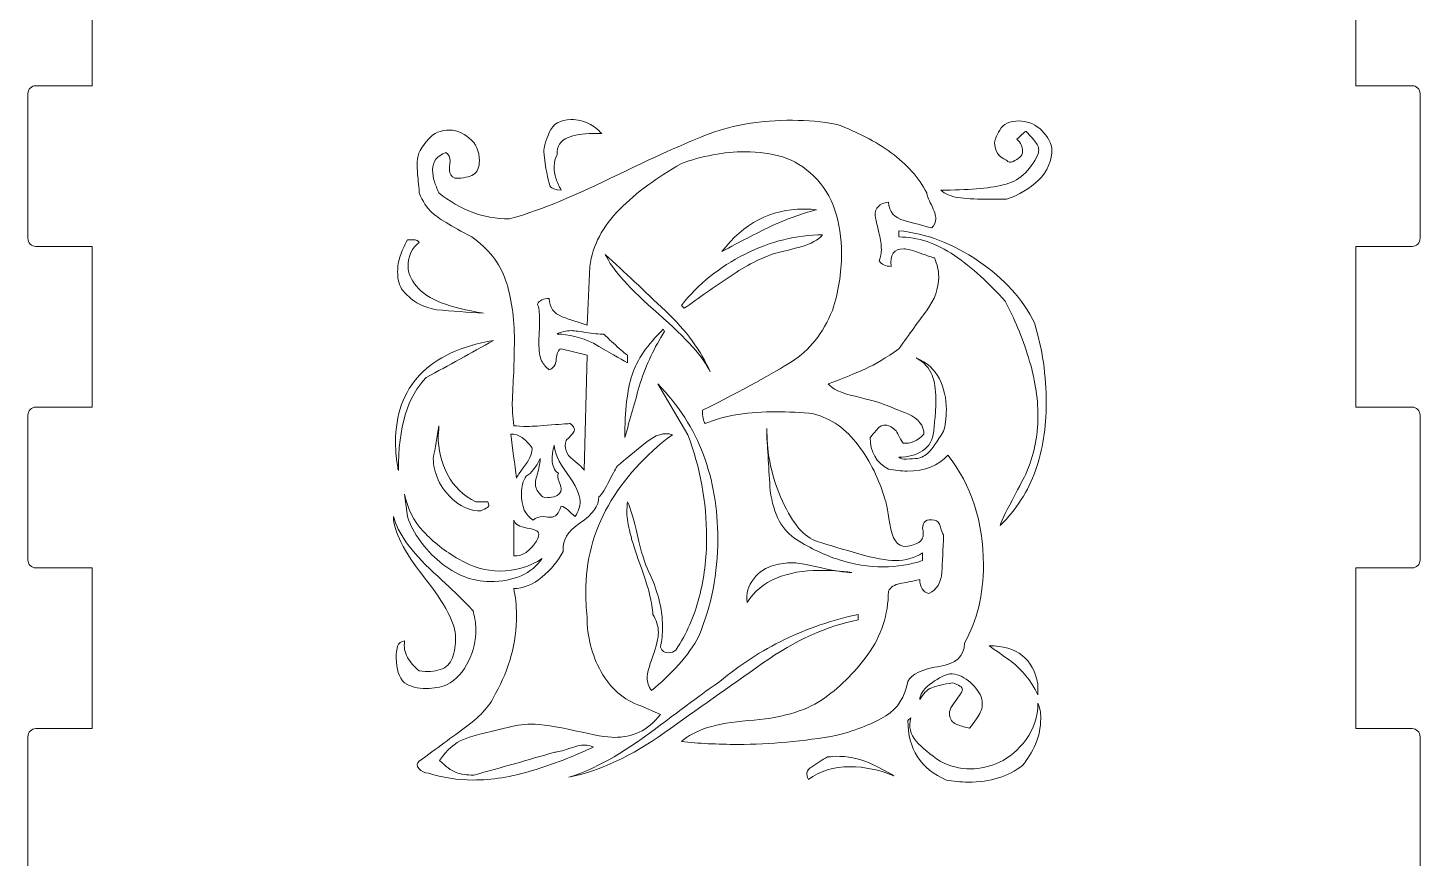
# Model space of a CAD drawing. Header units: inches. Extents: x 110 to 594, y -365 to 80.
# Drawn here: x 218.7 to 305.3, y -131.9 to -80.2 of the extents above; entities that cross this region are included whole.
import ezdxf

# ---------------------------------------------------------------- set-up
doc = ezdxf.new("R2010")
doc.units = ezdxf.units.IN
doc.header["$MEASUREMENT"] = 0
doc.layers.add('design4', color=7, linetype='Continuous')

# ---------------------------------------------------------------- blocks, each defined once
blk = doc.blocks.new('block 8')
at = {"layer": 'design4', "color": 7, "lineweight": 9}
for points, knots in [([(275.369, -119.936), (274.31, -120.096), (273.666, -120.407), (273.434, -120.871), (273.26, -121.827), (272.804, -122.538), (272.065, -123.001), (271.326, -123.465), (270.318, -123.871), (269.043, -124.218), (266.927, -124.596), (264.869, -124.784), (262.869, -124.784), (261.565, -124.784), (260.391, -124.726), (259.347, -124.609), (260.13, -123.885), (261.514, -123.45), (263.5, -123.305), (265.485, -123.16), (267.006, -122.733), (268.064, -122.023), (269.123, -121.313), (270.079, -120.371), (270.934, -119.197), (271.789, -118.023), (272.217, -116.711), (272.217, -115.262), (272.362, -115.001), (272.601, -114.842), (272.934, -114.784), (273.267, -114.726), (273.68, -114.639), (274.173, -114.523), (274.173, -115.016), (274.361, -115.305), (274.738, -115.392), (275.231, -115.16), (275.5, -114.726), (275.543, -114.088), (275.586, -113.451), (275.622, -112.668), (275.652, -111.74), (275.593, -111.682), (275.528, -111.522), (275.456, -111.262), (275.383, -111.001), (275.261, -110.856), (275.086, -110.827), (274.593, -110.74), (274.348, -110.914), (274.348, -111.349), (274.376, -111.436), (274.391, -111.538), (274.391, -111.653), (274.391, -111.914), (274.297, -112.103), (274.108, -112.218), (273.919, -112.334), (273.652, -112.421), (273.304, -112.479), (272.782, -112.479), (272.449, -112.008), (272.304, -111.066), (272.159, -110.124), (272.057, -109.609), (271.999, -109.523), (271.651, -108.305), (271.101, -107.19), (270.347, -106.175), (269.593, -105.16), (268.666, -104.508), (267.565, -104.218), (266.782, -104.131), (265.999, -104.088), (265.217, -104.088), (264.434, -104.088), (263.652, -104.146), (262.869, -104.262), (262.087, -104.378), (261.405, -104.566), (260.826, -104.827), (260.709, -104.653), (260.652, -104.378), (260.652, -104.001), (263.231, -102.696), (265.079, -101.69), (266.195, -100.979), (267.311, -100.269), (268.158, -99.204), (268.738, -97.783), (269.115, -96.653), (269.304, -95.479), (269.304, -94.262), (269.304, -93.277), (269.166, -92.37), (268.891, -91.544), (268.615, -90.718), (268.18, -90.016), (267.586, -89.436), (266.992, -88.856), (266.347, -88.457), (265.651, -88.24), (264.956, -88.023), (264.174, -87.914), (263.304, -87.914), (262.666, -87.914), (262, -87.979), (261.304, -88.11), (260.608, -88.24), (259.956, -88.421), (259.347, -88.653), (257.84, -89.494), (256.557, -90.443), (255.499, -91.501), (254.441, -92.559), (253.826, -93.74), (253.652, -95.045), (253.652, -95.045), (253.478, -98.696), (253.478, -98.696), (252.985, -98.552), (252.471, -98.378), (251.934, -98.175), (251.398, -97.972), (251.13, -97.595), (251.13, -97.044), (250.753, -97.044), (250.506, -97.161), (250.391, -97.392), (250.478, -97.595), (250.521, -97.914), (250.521, -98.349), (250.521, -98.668), (250.506, -99.146), (250.478, -99.784), (250.478, -100.305), (250.536, -100.682), (250.652, -100.914), (250.767, -101.146), (250.926, -101.334), (251.13, -101.479), (251.391, -101.392), (251.536, -101.168), (251.564, -100.805), (251.593, -100.443), (251.695, -100.233), (251.869, -100.175), (251.869, -100.175), (253.478, -100.566), (253.478, -100.566), (253.478, -100.566), (253.304, -107.74), (253.304, -107.74), (253.246, -107.624), (253.006, -107.4), (252.586, -107.066), (252.166, -106.733), (252.028, -106.334), (252.174, -105.87), (252.231, -105.813), (252.332, -105.711), (252.477, -105.566), (252.622, -105.421), (252.695, -105.305), (252.695, -105.218), (252.695, -105.103), (252.608, -104.972), (252.434, -104.827), (252.347, -104.827), (251.956, -104.856), (251.261, -104.914), (250.565, -104.972), (250.072, -105.001), (249.782, -105.001), (249.405, -105.001), (249.115, -104.986), (248.913, -104.957), (248.884, -104.668), (248.862, -104.407), (248.847, -104.175), (248.833, -103.943), (248.826, -103.74), (248.826, -103.566), (248.854, -102.929), (248.884, -102.283), (248.913, -101.631), (248.941, -100.979), (248.956, -100.32), (248.956, -99.653), (248.956, -98.233), (248.775, -96.987), (248.412, -95.914), (248.05, -94.842), (247.347, -93.943), (246.304, -93.218), (245, -92.523), (244.18, -92.023), (243.848, -91.718), (243.514, -91.414), (243.245, -91.001), (243.043, -90.479), (243.043, -90.451), (243.022, -90.218), (242.978, -89.784), (242.935, -89.349), (242.913, -89.016), (242.913, -88.783), (242.913, -88.465), (242.948, -88.204), (243.022, -88.001), (243.093, -87.798), (243.289, -87.508), (243.609, -87.131), (243.927, -86.755), (244.376, -86.566), (244.956, -86.566), (245.332, -86.566), (245.731, -86.733), (246.152, -87.066), (246.571, -87.4), (246.782, -87.87), (246.782, -88.479), (246.782, -88.885), (246.659, -89.168), (246.413, -89.327), (246.166, -89.487), (245.782, -89.566), (245.261, -89.566), (245.028, -89.451), (244.913, -89.291), (244.913, -89.088), (244.913, -88.943), (244.927, -88.74), (244.956, -88.479), (244.956, -88.277), (244.869, -88.103), (244.695, -87.957), (244.145, -88.161), (243.869, -88.523), (243.869, -89.044), (243.869, -89.305), (243.906, -89.544), (243.978, -89.762), (244.05, -89.979), (244.145, -90.218), (244.26, -90.479), (244.927, -91.001), (245.615, -91.4), (246.326, -91.675), (247.036, -91.951), (247.811, -92.088), (248.651, -92.088), (250.217, -91.682), (252.326, -90.834), (254.978, -89.544), (257.63, -88.255), (259.68, -87.334), (261.13, -86.784), (262.579, -86.233), (264.289, -85.957), (266.261, -85.957), (267.158, -85.957), (268.086, -86.044), (269.043, -86.218), (270.289, -86.682), (271.405, -87.269), (272.391, -87.979), (273.376, -88.69), (274.115, -89.523), (274.608, -90.479), (274.608, -90.595), (274.702, -90.842), (274.891, -91.218), (275.079, -91.595), (275.173, -91.885), (275.173, -92.088), (275.173, -92.291), (275.086, -92.479), (274.913, -92.653), (274.361, -92.508), (273.789, -92.356), (273.195, -92.197), (272.601, -92.038), (272.274, -91.653), (272.217, -91.044), (271.666, -91.131), (271.391, -91.407), (271.391, -91.87), (271.478, -92.305), (271.565, -92.697), (271.651, -93.044), (271.738, -93.392), (271.782, -93.711), (271.782, -94.001), (271.782, -94.233), (271.738, -94.465), (271.651, -94.697), (271.796, -94.929), (272.043, -95.045), (272.391, -95.045), (272.304, -94.32), (272.564, -93.957), (273.174, -93.957), (273.376, -93.957), (273.717, -94.044), (274.195, -94.218), (274.674, -94.392), (274.97, -94.494), (275.086, -94.523), (275.261, -94.929), (275.347, -95.32), (275.347, -95.697), (275.347, -96.421), (275.101, -97.117), (274.608, -97.783), (274.115, -98.45), (273.535, -99.248), (272.869, -100.175), (272.086, -100.726), (271.397, -101.139), (270.804, -101.414), (270.209, -101.69), (269.434, -102.001), (268.478, -102.349), (268.709, -102.668), (269.267, -102.929), (270.151, -103.131), (271.035, -103.335), (271.651, -103.508), (271.999, -103.653), (272.347, -103.798), (272.826, -103.987), (273.434, -104.218), (274.101, -104.538), (274.434, -104.957), (274.434, -105.479), (274.028, -105.914), (273.593, -106.103), (273.13, -106.044), (273.043, -105.9), (272.934, -105.704), (272.804, -105.457), (272.673, -105.211), (272.478, -105.044), (272.217, -104.957), (271.956, -104.87), (271.738, -104.929), (271.565, -105.131), (271.391, -105.334), (271.231, -105.522), (271.086, -105.696), (271.086, -106.595), (271.463, -107.247), (272.217, -107.653), (272.622, -107.74), (273.014, -107.784), (273.391, -107.784), (274.492, -107.784), (275.332, -107.451), (275.912, -106.783), (277.391, -108.668), (278.13, -110.943), (278.13, -113.61), (278.13, -115.465), (277.738, -117.088), (276.956, -118.479), (276.956, -119.291), (276.427, -119.777), (275.369, -119.936)], [0, 0, 0, 0, 1, 1, 1, 2, 2, 2, 3, 3, 3, 4, 4, 4, 5, 5, 5, 6, 6, 6, 7, 7, 7, 8, 8, 8, 9, 9, 9, 10, 10, 10, 11, 11, 11, 12, 12, 12, 13, 13, 13, 14, 14, 14, 15, 15, 15, 16, 16, 16, 17, 17, 17, 18, 18, 18, 19, 19, 19, 20, 20, 20, 21, 21, 21, 22, 22, 22, 23, 23, 23, 24, 24, 24, 25, 25, 25, 26, 26, 26, 27, 27, 27, 28, 28, 28, 29, 29, 29, 30, 30, 30, 31, 31, 31, 32, 32, 32, 33, 33, 33, 34, 34, 34, 35, 35, 35, 36, 36, 36, 37, 37, 37, 38, 38, 38, 39, 39, 39, 40, 40, 40, 41, 41, 41, 42, 42, 42, 43, 43, 43, 44, 44, 44, 45, 45, 45, 46, 46, 46, 47, 47, 47, 48, 48, 48, 49, 49, 49, 50, 50, 50, 51, 51, 51, 52, 52, 52, 53, 53, 53, 54, 54, 54, 55, 55, 55, 56, 56, 56, 57, 57, 57, 58, 58, 58, 59, 59, 59, 60, 60, 60, 61, 61, 61, 62, 62, 62, 63, 63, 63, 64, 64, 64, 65, 65, 65, 66, 66, 66, 67, 67, 67, 68, 68, 68, 69, 69, 69, 70, 70, 70, 71, 71, 71, 72, 72, 72, 73, 73, 73, 74, 74, 74, 75, 75, 75, 76, 76, 76, 77, 77, 77, 78, 78, 78, 79, 79, 79, 80, 80, 80, 81, 81, 81, 82, 82, 82, 83, 83, 83, 84, 84, 84, 85, 85, 85, 86, 86, 86, 87, 87, 87, 88, 88, 88, 89, 89, 89, 90, 90, 90, 91, 91, 91, 92, 92, 92, 93, 93, 93, 94, 94, 94, 95, 95, 95, 96, 96, 96, 97, 97, 97, 98, 98, 98, 99, 99, 99, 100, 100, 100, 101, 101, 101, 102, 102, 102, 103, 103, 103, 104, 104, 104, 105, 105, 105, 106, 106, 106, 107, 107, 107, 108, 108, 108, 109, 109, 109, 110, 110, 110, 111, 111, 111, 112, 112, 112, 113, 113, 113, 114, 114, 114, 115, 115, 115, 116, 116, 116, 117, 117, 117, 118, 118, 118, 119, 119, 119, 120, 120, 120, 121, 121, 121, 122, 122, 122, 123, 123, 123, 123]), ([(253.826, -86.784), (253.217, -86.784), (252.695, -86.87), (252.26, -87.044), (251.826, -87.218), (251.608, -87.566), (251.608, -88.088), (251.492, -88.32), (251.434, -88.566), (251.434, -88.827), (251.434, -89.088), (251.47, -89.334), (251.543, -89.566), (251.615, -89.798), (251.724, -90.044), (251.869, -90.305), (251.492, -90.277), (251.267, -90.204), (251.195, -90.088), (251.122, -89.972), (251.014, -89.494), (250.869, -88.653), (250.869, -88.653), (250.782, -87.914), (250.782, -87.914), (250.782, -87.653), (250.898, -87.255), (251.13, -86.718), (251.361, -86.182), (251.81, -85.914), (252.477, -85.914), (252.883, -85.914), (253.246, -85.994), (253.565, -86.153), (253.883, -86.313), (254.159, -86.523), (254.391, -86.784), (254.391, -86.784), (253.826, -86.784), (253.826, -86.784)], [0, 0, 0, 0, 1, 1, 1, 2, 2, 2, 3, 3, 3, 4, 4, 4, 5, 5, 5, 6, 6, 6, 7, 7, 7, 8, 8, 8, 9, 9, 9, 10, 10, 10, 11, 11, 11, 12, 12, 12, 13, 13, 13, 13]), ([(281.564, -89.675), (281.014, -90.211), (280.348, -90.61), (279.565, -90.87), (279.565, -90.87), (278.261, -90.87), (278.261, -90.87), (277.565, -90.87), (276.992, -90.834), (276.543, -90.762), (276.093, -90.69), (275.739, -90.538), (275.478, -90.305), (277.13, -90.305), (278.427, -90.197), (279.369, -89.979), (280.31, -89.762), (281.028, -89.131), (281.521, -88.088), (281.608, -87.827), (281.579, -87.595), (281.434, -87.392), (281.289, -87.19), (281.072, -86.943), (280.782, -86.653), (280.724, -86.653), (280.536, -86.813), (280.217, -87.131), (280.448, -87.364), (280.565, -87.61), (280.565, -87.87), (280.565, -88.044), (280.506, -88.175), (280.391, -88.262), (280.275, -88.349), (280.137, -88.436), (279.978, -88.523), (279.818, -88.61), (279.68, -88.581), (279.565, -88.436), (279.072, -88.233), (278.826, -87.87), (278.826, -87.349), (278.826, -87.204), (278.934, -86.943), (279.151, -86.566), (279.369, -86.19), (279.767, -86.001), (280.348, -86.001), (280.811, -86.001), (281.238, -86.161), (281.63, -86.479), (282.021, -86.798), (282.275, -87.204), (282.391, -87.697), (282.391, -88.479), (282.115, -89.139), (281.564, -89.675)], [0, 0, 0, 0, 1, 1, 1, 2, 2, 2, 3, 3, 3, 4, 4, 4, 5, 5, 5, 6, 6, 6, 7, 7, 7, 8, 8, 8, 9, 9, 9, 10, 10, 10, 11, 11, 11, 12, 12, 12, 13, 13, 13, 14, 14, 14, 15, 15, 15, 16, 16, 16, 17, 17, 17, 18, 18, 18, 19, 19, 19, 19]), ([(264.891, -92.566), (263.978, -93.001), (262.971, -93.523), (261.869, -94.131), (263.202, -92.364), (264.898, -91.479), (266.956, -91.479), (267.304, -91.479), (267.565, -91.494), (267.739, -91.523), (266.753, -91.783), (265.804, -92.131), (264.891, -92.566)], [0, 0, 0, 0, 1, 1, 1, 2, 2, 2, 3, 3, 3, 4, 4, 4, 4]), ([(244.13, -97.74), (243.318, -97.595), (242.739, -97.32), (242.391, -96.914), (242.13, -96.711), (241.949, -96.494), (241.847, -96.262), (241.745, -96.03), (241.695, -95.74), (241.695, -95.392), (241.695, -95.045), (241.745, -94.718), (241.847, -94.414), (241.949, -94.11), (242.101, -93.769), (242.304, -93.392), (242.332, -93.392), (242.449, -93.392), (242.651, -93.392), (242.854, -93.392), (242.985, -93.451), (243.043, -93.566), (242.579, -93.885), (242.348, -94.378), (242.348, -95.045), (242.348, -95.451), (242.521, -95.863), (242.869, -96.284), (243.217, -96.704), (243.731, -97.044), (244.413, -97.305), (245.093, -97.566), (245.971, -97.783), (247.043, -97.957), (246.057, -97.9), (245.086, -97.827), (244.13, -97.74)], [0, 0, 0, 0, 1, 1, 1, 2, 2, 2, 3, 3, 3, 4, 4, 4, 5, 5, 5, 6, 6, 6, 7, 7, 7, 8, 8, 8, 9, 9, 9, 10, 10, 10, 11, 11, 11, 12, 12, 12, 12]), ([(266.848, -93.805), (266.282, -93.965), (265.738, -94.103), (265.217, -94.218), (264.318, -94.508), (263.369, -94.994), (262.369, -95.675), (261.369, -96.356), (260.419, -97.016), (259.521, -97.653), (259.521, -97.653), (259.347, -97.479), (259.347, -97.479), (260.391, -96.146), (261.71, -95.081), (263.304, -94.284), (264.898, -93.487), (266.507, -93.088), (268.13, -93.088), (267.84, -93.407), (267.413, -93.646), (266.848, -93.805)], [0, 0, 0, 0, 1, 1, 1, 2, 2, 2, 3, 3, 3, 4, 4, 4, 5, 5, 5, 6, 6, 6, 7, 7, 7, 7]), ([(281.521, -104.349), (281.521, -103.19), (281.325, -101.979), (280.934, -100.718), (280.543, -99.457), (280.058, -98.291), (279.478, -97.218), (278.492, -96.088), (277.441, -95.139), (276.326, -94.371), (275.21, -93.603), (274.058, -93.218), (272.869, -93.218), (272.869, -93.218), (272.869, -92.827), (272.869, -92.827), (274.579, -93.001), (276.231, -93.631), (277.826, -94.718), (279.419, -95.805), (280.579, -97.088), (281.304, -98.566), (281.797, -100.19), (282.043, -101.856), (282.043, -103.566), (282.043, -105.074), (281.818, -106.465), (281.369, -107.74), (280.919, -109.016), (280.188, -110.161), (279.173, -111.175), (279.202, -111.001), (279.456, -110.465), (279.934, -109.566), (280.412, -108.668), (280.695, -108.117), (280.782, -107.914), (281.274, -106.842), (281.521, -105.653), (281.521, -104.349)], [0, 0, 0, 0, 1, 1, 1, 2, 2, 2, 3, 3, 3, 4, 4, 4, 5, 5, 5, 6, 6, 6, 7, 7, 7, 8, 8, 8, 9, 9, 9, 10, 10, 10, 11, 11, 11, 12, 12, 12, 13, 13, 13, 13]), ([(257.912, -98.001), (256.144, -96.465), (255.043, -95.233), (254.608, -94.305), (255.796, -95.407), (257.043, -96.573), (258.347, -97.805), (259.652, -99.037), (260.579, -100.305), (261.13, -101.61), (260.753, -100.74), (259.68, -99.538), (257.912, -98.001)], [0, 0, 0, 0, 1, 1, 1, 2, 2, 2, 3, 3, 3, 4, 4, 4, 4]), ([(253.869, -99.827), (253.087, -99.45), (252.332, -99.262), (251.608, -99.262), (251.84, -99.117), (252.144, -99.044), (252.522, -99.044), (252.608, -99.044), (252.891, -99.081), (253.369, -99.153), (253.847, -99.226), (254.231, -99.262), (254.521, -99.262), (254.666, -99.407), (254.905, -99.631), (255.238, -99.936), (255.571, -100.24), (255.825, -100.451), (256, -100.566), (256, -100.566), (256, -101.044), (256, -101.044), (255.535, -100.783), (254.826, -100.378), (253.869, -99.827)], [0, 0, 0, 0, 1, 1, 1, 2, 2, 2, 3, 3, 3, 4, 4, 4, 5, 5, 5, 6, 6, 6, 7, 7, 7, 8, 8, 8, 8]), ([(256.782, -102.305), (256.463, -103.435), (256.144, -104.566), (255.825, -105.696), (255.825, -104.016), (255.978, -102.712), (256.282, -101.784), (256.587, -100.856), (257.231, -99.914), (258.217, -98.958), (258.217, -98.958), (258.304, -99.088), (258.304, -99.088), (257.666, -100.073), (257.159, -101.146), (256.782, -102.305)], [0, 0, 0, 0, 1, 1, 1, 2, 2, 2, 3, 3, 3, 4, 4, 4, 5, 5, 5, 5]), ([(243.478, -101.957), (242.318, -103.117), (241.739, -105.044), (241.739, -107.74), (241.68, -107.451), (241.637, -107.153), (241.608, -106.849), (241.579, -106.544), (241.565, -106.262), (241.565, -106.001), (241.565, -104.262), (242.071, -102.856), (243.086, -101.784), (244.101, -100.711), (245.623, -100.001), (247.652, -99.653), (246.261, -100.435), (244.869, -101.204), (243.478, -101.957)], [0, 0, 0, 0, 1, 1, 1, 2, 2, 2, 3, 3, 3, 4, 4, 4, 5, 5, 5, 6, 6, 6, 6]), ([(274.738, -106.609), (274.536, -106.813), (274.289, -106.943), (274, -107.001), (273.854, -107.001), (273.637, -107.016), (273.347, -107.044), (273.115, -107.044), (272.956, -107.001), (272.869, -106.914), (273.448, -106.914), (273.941, -106.783), (274.348, -106.523), (274.753, -106.262), (274.984, -105.856), (275.043, -105.305), (275.072, -104.986), (275.101, -104.661), (275.13, -104.327), (275.159, -103.994), (275.173, -103.639), (275.173, -103.262), (275.173, -102.712), (275.093, -102.226), (274.934, -101.805), (274.775, -101.385), (274.448, -101.03), (273.956, -100.74), (274.623, -101.03), (275.101, -101.465), (275.391, -102.044), (275.68, -102.624), (275.826, -103.262), (275.826, -103.957), (275.826, -104.508), (275.767, -104.957), (275.652, -105.305), (275.245, -105.972), (274.941, -106.407), (274.738, -106.609)], [0, 0, 0, 0, 1, 1, 1, 2, 2, 2, 3, 3, 3, 4, 4, 4, 5, 5, 5, 6, 6, 6, 7, 7, 7, 8, 8, 8, 9, 9, 9, 10, 10, 10, 11, 11, 11, 12, 12, 12, 13, 13, 13, 13]), ([(259.173, -119.827), (258.652, -120.407), (258.087, -120.943), (257.478, -121.436), (257.304, -121.175), (257.217, -120.914), (257.217, -120.653), (257.217, -120.392), (257.332, -119.943), (257.564, -119.305), (257.797, -118.668), (257.912, -118.175), (257.912, -117.827), (257.912, -117.422), (257.797, -117.045), (257.564, -116.697), (257.564, -116.059), (257.296, -115.009), (256.76, -113.544), (256.224, -112.081), (255.956, -111.03), (255.956, -110.392), (255.956, -110.103), (255.97, -109.871), (256, -109.697), (256.173, -110.073), (256.376, -110.769), (256.608, -111.784), (256.84, -112.799), (257.079, -113.56), (257.325, -114.066), (257.571, -114.574), (257.775, -115.124), (257.934, -115.718), (258.093, -116.313), (258.174, -116.9), (258.174, -117.479), (258.174, -117.886), (258.13, -118.306), (258.043, -118.74), (258.13, -118.972), (258.289, -119.088), (258.522, -119.088), (258.723, -119.088), (258.883, -119.03), (259, -118.914), (259.666, -117.9), (260.152, -116.805), (260.456, -115.631), (260.76, -114.458), (260.912, -113.218), (260.912, -111.914), (260.912, -109.682), (260.521, -107.552), (259.738, -105.522), (259.738, -105.522), (257.869, -102.349), (257.869, -102.349), (259.173, -103.682), (260.122, -105.153), (260.717, -106.762), (261.311, -108.371), (261.608, -110.117), (261.608, -112.001), (261.608, -114.146), (261.217, -116.161), (260.434, -118.044), (260.115, -118.653), (259.695, -119.247), (259.173, -119.827)], [0, 0, 0, 0, 1, 1, 1, 2, 2, 2, 3, 3, 3, 4, 4, 4, 5, 5, 5, 6, 6, 6, 7, 7, 7, 8, 8, 8, 9, 9, 9, 10, 10, 10, 11, 11, 11, 12, 12, 12, 13, 13, 13, 14, 14, 14, 15, 15, 15, 16, 16, 16, 17, 17, 17, 18, 18, 18, 19, 19, 19, 20, 20, 20, 21, 21, 21, 22, 22, 22, 23, 23, 23, 23]), ([(254.804, -109.914), (253.862, -111.566), (253.391, -113.364), (253.391, -115.305), (253.391, -115.479), (253.397, -115.718), (253.412, -116.023), (253.427, -116.327), (253.448, -116.61), (253.478, -116.87), (253.478, -118.088), (253.767, -119.218), (254.347, -120.262), (254.927, -121.306), (255.753, -122.016), (256.826, -122.392), (256.826, -122.392), (258.043, -122.914), (258.043, -122.914), (257.637, -123.436), (257.195, -123.805), (256.717, -124.023), (256.239, -124.24), (255.723, -124.349), (255.174, -124.349), (254.739, -124.349), (253.926, -124.211), (252.739, -123.935), (251.55, -123.661), (250.636, -123.523), (250, -123.523), (249.478, -123.523), (248.927, -123.61), (248.348, -123.784), (247.158, -124.044), (246.304, -124.277), (245.782, -124.479), (245.261, -124.682), (244.767, -125.117), (244.304, -125.783), (244.681, -126.16), (245.021, -126.407), (245.326, -126.523), (245.63, -126.639), (245.999, -126.696), (246.434, -126.696), (248.115, -126.233), (249.797, -125.755), (251.478, -125.262), (251.622, -125.262), (251.912, -125.19), (252.347, -125.044), (252.782, -124.9), (253.101, -124.827), (253.304, -124.827), (253.506, -124.827), (253.695, -124.87), (253.869, -124.957), (252.622, -125.538), (251.354, -126.023), (250.065, -126.414), (248.775, -126.805), (247.55, -127.001), (246.391, -127.001), (245.406, -127.001), (244.478, -126.856), (243.609, -126.566), (243.376, -126.566), (243.181, -126.472), (243.022, -126.284), (242.862, -126.096), (242.869, -125.943), (243.043, -125.827), (244.115, -125.044), (245.101, -124.32), (245.999, -123.653), (246.898, -122.987), (247.492, -122.305), (247.782, -121.609), (248.217, -120.856), (248.543, -120.074), (248.76, -119.262), (248.978, -118.451), (249.086, -117.61), (249.086, -116.74), (249.086, -116.131), (249.028, -115.581), (248.913, -115.088), (249.521, -115.088), (250.108, -114.849), (250.674, -114.371), (251.239, -113.892), (251.68, -113.364), (251.999, -112.783), (251.912, -112.117), (252.26, -111.522), (253.043, -111.001), (253.826, -110.479), (254.217, -109.943), (254.217, -109.392), (254.391, -109.218), (254.608, -108.878), (254.869, -108.371), (255.13, -107.864), (255.289, -107.566), (255.347, -107.479), (255.898, -107.016), (256.485, -106.53), (257.108, -106.023), (257.731, -105.516), (258.289, -105.349), (258.782, -105.522), (257.071, -106.799), (255.745, -108.262), (254.804, -109.914)], [0, 0, 0, 0, 1, 1, 1, 2, 2, 2, 3, 3, 3, 4, 4, 4, 5, 5, 5, 6, 6, 6, 7, 7, 7, 8, 8, 8, 9, 9, 9, 10, 10, 10, 11, 11, 11, 12, 12, 12, 13, 13, 13, 14, 14, 14, 15, 15, 15, 16, 16, 16, 17, 17, 17, 18, 18, 18, 19, 19, 19, 20, 20, 20, 21, 21, 21, 22, 22, 22, 23, 23, 23, 24, 24, 24, 25, 25, 25, 26, 26, 26, 27, 27, 27, 28, 28, 28, 29, 29, 29, 30, 30, 30, 31, 31, 31, 32, 32, 32, 33, 33, 33, 34, 34, 34, 35, 35, 35, 36, 36, 36, 37, 37, 37, 38, 38, 38, 38]), ([(247.282, -110.044), (247.18, -110.103), (247.043, -110.175), (246.869, -110.262), (246.289, -110.262), (245.753, -110.059), (245.261, -109.653), (244.767, -109.247), (244.42, -108.805), (244.217, -108.327), (244.014, -107.849), (243.912, -107.407), (243.912, -107.001), (244.028, -106.334), (244.145, -105.653), (244.26, -104.957), (244.26, -105.103), (244.245, -105.305), (244.217, -105.566), (244.217, -106.435), (244.413, -107.247), (244.804, -108.001), (245.195, -108.755), (245.782, -109.32), (246.565, -109.697), (246.565, -109.697), (247.304, -109.697), (247.304, -109.697), (247.391, -109.871), (247.384, -109.987), (247.282, -110.044)], [0, 0, 0, 0, 1, 1, 1, 2, 2, 2, 3, 3, 3, 4, 4, 4, 5, 5, 5, 6, 6, 6, 7, 7, 7, 8, 8, 8, 9, 9, 9, 10, 10, 10, 10]), ([(249.63, -107.414), (249.296, -107.864), (249.115, -108.131), (249.086, -108.218), (248.97, -107.32), (248.854, -106.407), (248.739, -105.479), (248.999, -105.479), (249.231, -105.552), (249.434, -105.696), (249.637, -105.842), (249.84, -106.044), (250.043, -106.305), (250.101, -106.595), (249.963, -106.965), (249.63, -107.414)], [0, 0, 0, 0, 1, 1, 1, 2, 2, 2, 3, 3, 3, 4, 4, 4, 5, 5, 5, 5]), ([(271.913, -113.74), (270.984, -113.74), (270.072, -113.595), (269.173, -113.305), (268.275, -113.016), (267.383, -112.595), (266.5, -112.044), (265.615, -111.494), (265.071, -110.479), (264.869, -109.001), (264.782, -107.726), (264.71, -106.435), (264.652, -105.131), (264.652, -106.726), (264.978, -108.233), (265.63, -109.653), (266.282, -111.074), (266.999, -111.907), (267.782, -112.153), (268.565, -112.4), (269.434, -112.66), (270.391, -112.936), (271.348, -113.212), (272.101, -113.349), (272.652, -113.349), (273.289, -113.349), (273.854, -113.19), (274.348, -112.871), (274.348, -112.871), (274.348, -113.349), (274.348, -113.349), (273.565, -113.61), (272.753, -113.74), (271.913, -113.74)], [0, 0, 0, 0, 1, 1, 1, 2, 2, 2, 3, 3, 3, 4, 4, 4, 5, 5, 5, 6, 6, 6, 7, 7, 7, 8, 8, 8, 9, 9, 9, 10, 10, 10, 11, 11, 11, 11]), ([(252.282, -110.196), (252.152, -110.066), (252.014, -109.987), (251.869, -109.957), (251.724, -110.421), (251.506, -110.653), (251.217, -110.653), (251.13, -110.653), (250.971, -110.639), (250.738, -110.61), (250.478, -110.61), (250.275, -110.682), (250.13, -110.827), (249.637, -110.566), (249.391, -110.001), (249.391, -109.131), (249.391, -108.755), (249.492, -108.407), (249.695, -108.088), (250.014, -107.914), (250.304, -107.552), (250.565, -107.001), (250.565, -107.204), (250.514, -107.487), (250.413, -107.849), (250.311, -108.211), (250.26, -108.436), (250.26, -108.522), (250.26, -108.813), (250.362, -109.044), (250.565, -109.218), (250.652, -109.364), (250.782, -109.436), (250.956, -109.436), (251.043, -109.436), (251.202, -109.421), (251.434, -109.392), (251.724, -109.277), (251.869, -109.117), (251.869, -108.914), (251.869, -108.856), (251.826, -108.704), (251.739, -108.457), (251.651, -108.211), (251.637, -108.03), (251.695, -107.914), (251.434, -107.74), (251.304, -107.451), (251.304, -107.044), (251.304, -106.813), (251.347, -106.523), (251.434, -106.175), (251.434, -106.609), (251.702, -107.196), (252.238, -107.936), (252.774, -108.675), (253.043, -109.247), (253.043, -109.653), (253.043, -109.972), (252.941, -110.291), (252.739, -110.61), (252.565, -110.465), (252.413, -110.327), (252.282, -110.196)], [0, 0, 0, 0, 1, 1, 1, 2, 2, 2, 3, 3, 3, 4, 4, 4, 5, 5, 5, 6, 6, 6, 7, 7, 7, 8, 8, 8, 9, 9, 9, 10, 10, 10, 11, 11, 11, 12, 12, 12, 13, 13, 13, 14, 14, 14, 15, 15, 15, 16, 16, 16, 17, 17, 17, 18, 18, 18, 19, 19, 19, 20, 20, 20, 21, 21, 21, 21]), ([(247.435, -114.653), (246.332, -114.653), (245.297, -114.248), (244.326, -113.436), (243.354, -112.625), (242.68, -111.682), (242.304, -110.61), (242.304, -110.61), (242.13, -109.218), (242.13, -109.218), (242.304, -110.117), (242.696, -110.892), (243.304, -111.544), (243.912, -112.196), (244.644, -112.769), (245.5, -113.262), (246.354, -113.755), (247.202, -114.001), (248.043, -114.001), (249.028, -114.001), (249.912, -113.74), (250.695, -113.218), (250.028, -114.175), (248.941, -114.653), (247.435, -114.653)], [0, 0, 0, 0, 1, 1, 1, 2, 2, 2, 3, 3, 3, 4, 4, 4, 5, 5, 5, 6, 6, 6, 7, 7, 7, 8, 8, 8, 8]), ([(246.5, -117.001), (246.543, -117.233), (246.565, -117.436), (246.565, -117.61), (246.565, -118.306), (246.413, -118.972), (246.108, -119.61), (245.804, -120.248), (245.348, -120.74), (244.739, -121.088), (244.362, -121.233), (243.941, -121.306), (243.478, -121.306), (242.927, -121.306), (242.478, -121.19), (242.13, -120.958), (241.782, -120.61), (241.608, -120.103), (241.608, -119.436), (241.608, -119.117), (241.637, -118.864), (241.695, -118.675), (241.753, -118.487), (241.898, -118.378), (242.13, -118.349), (242.071, -118.726), (242.13, -119.066), (242.304, -119.37), (242.478, -119.675), (242.724, -119.957), (243.043, -120.218), (243.536, -120.277), (243.97, -120.248), (244.347, -120.131), (244.724, -120.016), (244.978, -119.769), (245.109, -119.392), (245.239, -119.016), (245.304, -118.596), (245.304, -118.131), (245.304, -117.291), (244.659, -116.052), (243.369, -114.414), (242.079, -112.776), (241.435, -111.508), (241.435, -110.61), (241.695, -111.624), (242.528, -112.783), (243.934, -114.088), (245.34, -115.392), (246.159, -116.19), (246.391, -116.479), (246.42, -116.595), (246.456, -116.769), (246.5, -117.001)], [0, 0, 0, 0, 1, 1, 1, 2, 2, 2, 3, 3, 3, 4, 4, 4, 5, 5, 5, 6, 6, 6, 7, 7, 7, 8, 8, 8, 9, 9, 9, 10, 10, 10, 11, 11, 11, 12, 12, 12, 13, 13, 13, 14, 14, 14, 15, 15, 15, 16, 16, 16, 17, 17, 17, 18, 18, 18, 18]), ([(249.609, -112.892), (249.405, -113.022), (249.174, -113.073), (248.913, -113.044), (248.913, -113.044), (248.913, -110.827), (248.913, -110.827), (248.999, -111.088), (249.282, -111.255), (249.761, -111.327), (250.239, -111.399), (250.478, -111.522), (250.478, -111.696), (250.478, -111.87), (250.391, -112.074), (250.217, -112.305), (250.014, -112.566), (249.811, -112.762), (249.609, -112.892)], [0, 0, 0, 0, 1, 1, 1, 2, 2, 2, 3, 3, 3, 4, 4, 4, 5, 5, 5, 6, 6, 6, 6]), ([(267.913, -113.957), (266.927, -113.957), (266.043, -114.117), (265.26, -114.436), (264.477, -114.755), (263.869, -115.262), (263.434, -115.957), (263.347, -115.407), (263.485, -114.914), (263.847, -114.479), (264.209, -114.045), (264.615, -113.769), (265.064, -113.653), (265.514, -113.538), (265.883, -113.479), (266.173, -113.479), (266.492, -113.479), (267.093, -113.581), (267.978, -113.783), (268.862, -113.987), (269.521, -114.088), (269.956, -114.088), (269.261, -114.001), (268.579, -113.957), (267.913, -113.957)], [0, 0, 0, 0, 1, 1, 1, 2, 2, 2, 3, 3, 3, 4, 4, 4, 5, 5, 5, 6, 6, 6, 7, 7, 7, 8, 8, 8, 8]), ([(264.391, -119.74), (262.332, -121.19), (260.296, -122.631), (258.282, -124.066), (256.267, -125.501), (254.289, -126.421), (252.347, -126.827), (253.883, -126.364), (255.652, -125.378), (257.652, -123.871), (259.652, -122.364), (261.014, -121.364), (261.739, -120.871), (262.984, -119.827), (264.326, -118.957), (265.76, -118.262), (267.195, -117.566), (268.724, -117.045), (270.347, -116.697), (270.347, -116.697), (270.347, -117.045), (270.347, -117.045), (268.434, -117.392), (266.449, -118.291), (264.391, -119.74)], [0, 0, 0, 0, 1, 1, 1, 2, 2, 2, 3, 3, 3, 4, 4, 4, 5, 5, 5, 6, 6, 6, 7, 7, 7, 8, 8, 8, 8]), ([(281.521, -121.044), (281.231, -119.451), (280.217, -118.653), (278.478, -118.653), (278.797, -118.856), (279.267, -119.19), (279.891, -119.653), (280.514, -120.117), (281.057, -120.798), (281.521, -121.697), (281.521, -121.494), (281.521, -121.277), (281.521, -121.044)], [0, 0, 0, 0, 1, 1, 1, 2, 2, 2, 3, 3, 3, 4, 4, 4, 4]), ([(277.956, -122.762), (277.84, -123.008), (277.608, -123.349), (277.26, -123.784), (277.028, -123.726), (276.782, -123.653), (276.521, -123.566), (276.26, -123.479), (276.1, -123.305), (276.043, -123.045), (275.956, -122.813), (276.065, -122.501), (276.369, -122.11), (276.673, -121.718), (276.825, -121.479), (276.825, -121.392), (276.825, -121.218), (276.623, -121.074), (276.217, -120.958), (275.637, -121.044), (275.202, -121.146), (274.913, -121.262), (274.623, -121.378), (274.376, -121.625), (274.173, -122.001), (274.173, -121.712), (274.376, -121.4), (274.782, -121.066), (275.188, -120.733), (275.608, -120.508), (276.043, -120.392), (276.448, -120.392), (276.832, -120.538), (277.195, -120.827), (277.557, -121.117), (277.826, -121.451), (277.999, -121.827), (278.086, -122.204), (278.072, -122.516), (277.956, -122.762)], [0, 0, 0, 0, 1, 1, 1, 2, 2, 2, 3, 3, 3, 4, 4, 4, 5, 5, 5, 6, 6, 6, 7, 7, 7, 8, 8, 8, 9, 9, 9, 10, 10, 10, 11, 11, 11, 12, 12, 12, 13, 13, 13, 13]), ([(281.695, -123.175), (281.695, -123.726), (281.586, -124.255), (281.369, -124.762), (281.152, -125.269), (280.884, -125.711), (280.565, -126.088), (279.695, -126.784), (278.564, -127.131), (277.173, -127.131), (276.71, -127.131), (276.26, -127.088), (275.826, -127.001), (274.231, -126.305), (273.434, -125.074), (273.434, -123.305), (273.434, -123.305), (273.608, -123.131), (273.608, -123.131), (273.463, -123.682), (273.579, -124.168), (273.956, -124.588), (274.332, -125.009), (274.826, -125.421), (275.434, -125.827), (276.014, -126.146), (276.652, -126.305), (277.348, -126.305), (277.927, -126.305), (278.521, -126.168), (279.13, -125.892), (279.738, -125.617), (280.289, -125.146), (280.782, -124.479), (281.274, -123.813), (281.521, -123.059), (281.521, -122.218), (281.637, -122.479), (281.695, -122.799), (281.695, -123.175)], [0, 0, 0, 0, 1, 1, 1, 2, 2, 2, 3, 3, 3, 4, 4, 4, 5, 5, 5, 6, 6, 6, 7, 7, 7, 8, 8, 8, 9, 9, 9, 10, 10, 10, 11, 11, 11, 12, 12, 12, 13, 13, 13, 13]), ([(269.826, -126.175), (268.811, -126.175), (267.956, -126.436), (267.26, -126.958), (267.057, -126.668), (267.123, -126.407), (267.456, -126.175), (267.789, -125.943), (268.115, -125.74), (268.434, -125.566), (268.55, -125.566), (268.709, -125.552), (268.913, -125.523), (269.695, -125.523), (270.383, -125.653), (270.978, -125.914), (271.572, -126.175), (272.101, -126.451), (272.564, -126.74), (271.666, -126.364), (270.753, -126.175), (269.826, -126.175)], [0, 0, 0, 0, 1, 1, 1, 2, 2, 2, 3, 3, 3, 4, 4, 4, 5, 5, 5, 6, 6, 6, 7, 7, 7, 7])]:
    blk.add_open_spline(points, degree=3, knots=knots, dxfattribs=at)
blk = doc.blocks.new('block 9')
at = {"layer": 'design4', "color": 1, "lineweight": 9}
blk.add_open_spline([(218.695, -53.803), (218.695, -53.803), (222.696, -53.803), (222.696, -53.803), (222.696, -53.803), (222.696, -63.804), (222.696, -63.804), (222.696, -63.804), (219.196, -63.804), (219.196, -63.804), (218.92, -63.804), (218.696, -64.028), (218.696, -64.305), (218.696, -64.305), (218.696, -73.305), (218.696, -73.305), (218.696, -73.581), (218.92, -73.805), (219.196, -73.805), (219.196, -73.805), (222.696, -73.805), (222.696, -73.805), (222.696, -73.805), (222.696, -83.805), (222.696, -83.805), (222.696, -83.805), (219.196, -83.805), (219.196, -83.805), (218.92, -83.805), (218.696, -84.028), (218.696, -84.304), (218.696, -86.011), (218.696, -91.597), (218.696, -93.304), (218.696, -93.58), (218.92, -93.804), (219.196, -93.804), (219.196, -93.804), (222.696, -93.804), (222.696, -93.804), (222.696, -93.804), (222.696, -103.805), (222.696, -103.805), (222.696, -103.805), (219.196, -103.805), (219.196, -103.805), (218.92, -103.805), (218.696, -104.028), (218.696, -104.304), (218.696, -106.011), (218.696, -111.597), (218.696, -113.304), (218.696, -113.581), (218.92, -113.804), (219.196, -113.804), (219.196, -113.804), (222.696, -113.804), (222.696, -113.804), (222.696, -113.804), (222.696, -123.805), (222.696, -123.805), (222.696, -123.805), (219.196, -123.805), (219.196, -123.805), (218.92, -123.805), (218.696, -124.029), (218.696, -124.304), (218.696, -124.304), (218.696, -133.304), (218.696, -133.304), (218.696, -133.58), (218.92, -133.804), (219.196, -133.804), (219.196, -133.804), (222.696, -133.804), (222.696, -133.804), (222.696, -133.804), (222.696, -143.804), (222.696, -143.804), (222.696, -143.804), (219.196, -143.804), (219.196, -143.804), (218.92, -143.804), (218.696, -144.028), (218.696, -144.304), (218.696, -144.304), (218.696, -153.304), (218.696, -153.304), (218.696, -153.581), (218.92, -153.805), (219.196, -153.805), (219.196, -153.805), (222.696, -153.805), (222.696, -153.805), (222.696, -153.805), (222.696, -163.804), (222.696, -163.804), (222.696, -163.804), (219.196, -163.804), (219.196, -163.804), (218.92, -163.804), (218.696, -164.028), (218.696, -164.304), (218.696, -166.011), (218.696, -171.597), (218.696, -173.304), (218.696, -173.58), (218.92, -173.804), (219.196, -173.804), (219.196, -173.804), (222.696, -173.804), (222.696, -173.804), (222.696, -173.804), (222.696, -183.805), (222.696, -183.805), (222.696, -183.805), (219.196, -183.805), (219.196, -183.805), (218.92, -183.805), (218.696, -184.028), (218.696, -184.304), (218.696, -186.011), (218.696, -191.597), (218.696, -193.305), (218.696, -193.58), (218.92, -193.804), (219.196, -193.804), (219.196, -193.804), (222.696, -193.804), (222.696, -193.804), (222.696, -193.804), (222.696, -203.805), (222.696, -203.805), (222.696, -203.805), (219.196, -203.805), (219.196, -203.805), (218.92, -203.805), (218.696, -204.029), (218.696, -204.304), (218.696, -204.304), (218.696, -213.304), (218.696, -213.304), (218.696, -213.581), (218.92, -213.804), (219.196, -213.804), (219.196, -213.804), (222.696, -213.804), (222.696, -213.804), (222.696, -213.804), (222.696, -223.804), (222.696, -223.804), (222.696, -223.804), (219.196, -223.804), (219.196, -223.804), (218.92, -223.804), (218.696, -224.029), (218.696, -224.304), (218.696, -224.304), (218.696, -233.304), (218.696, -233.304), (218.696, -233.581), (218.92, -233.805), (219.196, -233.805), (219.196, -233.805), (222.696, -233.805), (222.696, -233.805), (222.696, -233.805), (222.696, -243.804), (222.696, -243.804), (222.696, -243.804), (219.196, -243.804), (219.196, -243.804), (218.92, -243.804), (218.696, -244.028), (218.696, -244.304), (218.696, -246.011), (218.696, -251.597), (218.696, -253.304), (218.696, -253.58), (218.92, -253.804), (219.196, -253.804), (219.196, -253.804), (222.696, -253.804), (222.696, -253.804), (222.696, -253.804), (222.696, -263.804), (222.696, -263.804), (222.696, -263.804), (219.196, -263.804), (219.196, -263.804), (218.92, -263.804), (218.696, -264.027), (218.696, -264.304), (218.696, -266.01), (218.696, -271.596), (218.696, -273.304), (218.696, -273.58), (218.92, -273.804), (219.196, -273.804), (219.196, -273.804), (222.696, -273.804), (222.696, -273.804), (222.696, -273.804), (222.696, -283.804), (222.696, -283.804), (222.696, -283.804), (219.196, -283.804), (219.196, -283.804), (218.92, -283.804), (218.696, -284.028), (218.696, -284.304), (218.696, -284.304), (218.696, -293.304), (218.696, -293.304), (218.696, -293.58), (218.92, -293.804), (219.196, -293.804), (219.196, -293.804), (222.696, -293.804), (222.696, -293.804), (222.696, -293.804), (222.696, -303.804), (222.696, -303.804), (222.696, -303.804), (219.196, -303.804), (219.196, -303.804), (218.92, -303.804), (218.696, -304.028), (218.696, -304.304), (218.696, -304.304), (218.696, -313.304), (218.696, -313.304), (218.696, -313.58), (218.92, -313.804), (219.196, -313.804), (219.196, -313.804), (222.696, -313.804), (222.696, -313.804), (222.696, -313.804), (222.696, -323.804), (222.696, -323.804), (222.696, -323.804), (219.196, -323.804), (219.196, -323.804), (218.92, -323.804), (218.696, -324.027), (218.696, -324.304), (218.696, -326.01), (218.696, -331.597), (218.696, -333.304), (218.696, -333.58), (218.92, -333.804), (219.196, -333.804), (219.196, -333.804), (222.696, -333.804), (222.696, -333.804), (222.696, -333.804), (222.696, -343.804), (222.696, -343.804), (222.696, -343.804), (219.196, -343.804), (219.196, -343.804), (218.92, -343.804), (218.696, -344.028), (218.696, -344.304), (218.696, -344.304), (218.696, -350.305), (218.696, -350.305), (218.696, -350.581), (218.92, -350.805), (219.196, -350.805), (221.194, -350.805), (229.295, -350.805), (229.295, -350.805), (229.295, -350.805), (229.294, -354.605), (229.294, -354.605), (229.294, -354.605), (223.196, -354.605), (223.196, -354.605), (222.92, -354.605), (222.696, -354.828), (222.696, -355.105), (222.696, -355.105), (222.696, -361.106), (222.696, -361.106), (222.696, -361.381), (222.92, -361.605), (223.196, -361.605), (223.196, -361.605), (234.163, -364.606), (261.995, -364.606), (289.826, -364.606), (300.793, -361.605), (300.793, -361.605), (301.069, -361.605), (301.293, -361.381), (301.293, -361.106), (301.293, -361.106), (301.293, -355.105), (301.293, -355.105), (301.293, -354.828), (301.069, -354.605), (300.793, -354.605), (300.793, -354.605), (294.695, -354.605), (294.695, -354.605), (294.695, -354.605), (294.695, -350.805), (294.695, -350.805), (294.695, -350.805), (302.795, -350.805), (304.794, -350.805), (305.07, -350.805), (305.294, -350.581), (305.294, -350.305), (305.294, -350.305), (305.294, -344.304), (305.294, -344.304), (305.294, -344.028), (305.07, -343.804), (304.794, -343.804), (304.794, -343.804), (301.294, -343.804), (301.294, -343.804), (301.294, -343.804), (301.294, -333.804), (301.294, -333.804), (301.294, -333.804), (304.794, -333.804), (304.794, -333.804), (305.07, -333.804), (305.294, -333.58), (305.294, -333.304), (305.294, -331.596), (305.294, -326.011), (305.294, -324.304), (305.294, -324.028), (305.07, -323.804), (304.794, -323.804), (304.794, -323.804), (301.294, -323.804), (301.294, -323.804), (301.294, -323.804), (301.294, -313.804), (301.294, -313.804), (301.294, -313.804), (304.794, -313.804), (304.794, -313.804), (305.07, -313.804), (305.294, -313.58), (305.294, -313.304), (305.294, -313.304), (305.294, -304.304), (305.294, -304.304), (305.294, -304.028), (305.07, -303.804), (304.794, -303.804), (304.794, -303.804), (301.294, -303.804), (301.294, -303.804), (301.294, -303.804), (301.294, -293.804), (301.294, -293.804), (301.294, -293.804), (304.794, -293.804), (304.794, -293.804), (305.07, -293.804), (305.294, -293.58), (305.294, -293.304), (305.294, -293.304), (305.294, -284.304), (305.294, -284.304), (305.294, -284.028), (305.07, -283.804), (304.794, -283.804), (304.794, -283.804), (301.294, -283.804), (301.294, -283.804), (301.294, -283.804), (301.294, -273.804), (301.294, -273.804), (301.294, -273.804), (304.794, -273.804), (304.794, -273.804), (305.07, -273.804), (305.294, -273.579), (305.294, -273.304), (305.294, -271.596), (305.294, -266.011), (305.294, -264.304), (305.294, -264.028), (305.07, -263.804), (304.794, -263.804), (304.794, -263.804), (301.294, -263.804), (301.294, -263.804), (301.294, -263.804), (301.294, -253.804), (301.294, -253.804), (301.294, -253.804), (304.794, -253.804), (304.794, -253.804), (305.07, -253.804), (305.294, -253.58), (305.294, -253.304), (305.294, -251.597), (305.294, -246.011), (305.294, -244.305), (305.294, -244.028), (305.07, -243.804), (304.794, -243.804), (304.794, -243.804), (301.294, -243.804), (301.294, -243.804), (301.294, -243.804), (301.294, -233.805), (301.294, -233.805), (301.294, -233.805), (304.794, -233.805), (304.794, -233.805), (305.07, -233.805), (305.294, -233.581), (305.294, -233.304), (305.294, -233.304), (305.294, -224.304), (305.294, -224.304), (305.294, -224.029), (305.07, -223.804), (304.794, -223.804), (304.794, -223.804), (301.294, -223.804), (301.294, -223.804), (301.294, -223.804), (301.294, -213.804), (301.294, -213.804), (301.294, -213.804), (304.794, -213.804), (304.794, -213.804), (305.07, -213.804), (305.294, -213.581), (305.294, -213.304), (305.294, -213.304), (305.294, -204.304), (305.294, -204.304), (305.294, -204.029), (305.07, -203.805), (304.794, -203.805), (304.794, -203.805), (301.294, -203.805), (301.294, -203.805), (301.294, -203.805), (301.294, -193.804), (301.294, -193.804), (301.294, -193.804), (304.794, -193.804), (304.794, -193.804), (305.07, -193.804), (305.294, -193.58), (305.294, -193.305), (305.294, -191.597), (305.294, -186.012), (305.294, -184.305), (305.294, -184.029), (305.07, -183.805), (304.794, -183.805), (304.794, -183.805), (301.294, -183.805), (301.294, -183.805), (301.294, -183.805), (301.294, -173.804), (301.294, -173.804), (301.294, -173.804), (304.794, -173.804), (304.794, -173.804), (305.07, -173.804), (305.294, -173.58), (305.294, -173.304), (305.294, -171.597), (305.294, -166.011), (305.294, -164.305), (305.294, -164.028), (305.07, -163.804), (304.794, -163.804), (304.794, -163.804), (301.294, -163.804), (301.294, -163.804), (301.294, -163.804), (301.294, -153.805), (301.294, -153.805), (301.294, -153.805), (304.794, -153.805), (304.794, -153.805), (305.07, -153.805), (305.294, -153.581), (305.294, -153.304), (305.294, -153.304), (305.294, -144.304), (305.294, -144.304), (305.294, -144.028), (305.07, -143.804), (304.794, -143.804), (304.794, -143.804), (301.294, -143.804), (301.294, -143.804), (301.294, -143.804), (301.294, -133.804), (301.294, -133.804), (301.294, -133.804), (304.794, -133.804), (304.794, -133.804), (305.07, -133.804), (305.294, -133.58), (305.294, -133.304), (305.294, -133.304), (305.294, -124.304), (305.294, -124.304), (305.294, -124.029), (305.07, -123.805), (304.794, -123.805), (304.794, -123.805), (301.294, -123.805), (301.294, -123.805), (301.294, -123.805), (301.294, -113.804), (301.294, -113.804), (301.294, -113.804), (304.794, -113.804), (304.794, -113.804), (305.07, -113.804), (305.294, -113.58), (305.294, -113.304), (305.294, -111.597), (305.294, -106.012), (305.294, -104.305), (305.294, -104.029), (305.07, -103.805), (304.794, -103.805), (304.794, -103.805), (301.294, -103.805), (301.294, -103.805), (301.294, -103.805), (301.294, -93.804), (301.294, -93.804), (301.294, -93.804), (304.794, -93.804), (304.794, -93.804), (305.07, -93.804), (305.294, -93.58), (305.294, -93.304), (305.294, -91.597), (305.294, -86.012), (305.294, -84.305), (305.294, -84.029), (305.07, -83.805), (304.794, -83.805), (304.794, -83.805), (301.294, -83.805), (301.294, -83.805), (301.294, -83.805), (301.294, -73.805), (301.294, -73.805), (301.294, -73.805), (304.794, -73.805), (304.794, -73.805), (305.07, -73.805), (305.294, -73.581), (305.294, -73.305), (305.294, -73.305), (305.294, -64.305), (305.294, -64.305), (305.294, -64.028), (305.07, -63.804), (304.794, -63.804), (304.794, -63.804), (301.294, -63.804), (301.294, -63.804), (301.294, -63.804), (301.294, -53.803), (301.294, -53.803), (301.294, -53.803), (305.289, -53.803), (305.289, -53.805), (305.289, -53.805), (305.289, -39.805), (305.295, -39.805), (305.295, -26.96), (296.533, -15.778), (283.572, -9.908), (280.886, -8.693), (278.593, -5.595), (278.593, -2.647), (278.593, -2.647), (278.593, 59.837), (278.593, 59.837), (278.593, 60.821), (277.86, 61.93), (276.931, 62.256), (274.339, 63.166), (268.182, 63.695), (261.995, 63.695), (255.808, 63.695), (249.652, 63.166), (247.058, 62.256), (246.132, 61.93), (245.397, 60.821), (245.397, 59.837), (245.397, 59.837), (245.397, -2.647), (245.397, -2.647), (245.397, -5.595), (243.105, -8.693), (240.418, -9.908), (227.457, -15.778), (218.695, -26.96), (218.695, -39.798), (218.695, -39.805), (218.695, -53.805), (218.695, -53.803)], degree=3, knots=[0, 0, 0, 0, 1, 1, 1, 2, 2, 2, 3, 3, 3, 4, 4, 4, 5, 5, 5, 6, 6, 6, 7, 7, 7, 8, 8, 8, 9, 9, 9, 10, 10, 10, 11, 11, 11, 12, 12, 12, 13, 13, 13, 14, 14, 14, 15, 15, 15, 16, 16, 16, 17, 17, 17, 18, 18, 18, 19, 19, 19, 20, 20, 20, 21, 21, 21, 22, 22, 22, 23, 23, 23, 24, 24, 24, 25, 25, 25, 26, 26, 26, 27, 27, 27, 28, 28, 28, 29, 29, 29, 30, 30, 30, 31, 31, 31, 32, 32, 32, 33, 33, 33, 34, 34, 34, 35, 35, 35, 36, 36, 36, 37, 37, 37, 38, 38, 38, 39, 39, 39, 40, 40, 40, 41, 41, 41, 42, 42, 42, 43, 43, 43, 44, 44, 44, 45, 45, 45, 46, 46, 46, 47, 47, 47, 48, 48, 48, 49, 49, 49, 50, 50, 50, 51, 51, 51, 52, 52, 52, 53, 53, 53, 54, 54, 54, 55, 55, 55, 56, 56, 56, 57, 57, 57, 58, 58, 58, 59, 59, 59, 60, 60, 60, 61, 61, 61, 62, 62, 62, 63, 63, 63, 64, 64, 64, 65, 65, 65, 66, 66, 66, 67, 67, 67, 68, 68, 68, 69, 69, 69, 70, 70, 70, 71, 71, 71, 72, 72, 72, 73, 73, 73, 74, 74, 74, 75, 75, 75, 76, 76, 76, 77, 77, 77, 78, 78, 78, 79, 79, 79, 80, 80, 80, 81, 81, 81, 82, 82, 82, 83, 83, 83, 84, 84, 84, 85, 85, 85, 86, 86, 86, 87, 87, 87, 88, 88, 88, 89, 89, 89, 90, 90, 90, 91, 91, 91, 92, 92, 92, 93, 93, 93, 94, 94, 94, 95, 95, 95, 96, 96, 96, 97, 97, 97, 98, 98, 98, 99, 99, 99, 100, 100, 100, 101, 101, 101, 102, 102, 102, 103, 103, 103, 104, 104, 104, 105, 105, 105, 106, 106, 106, 107, 107, 107, 108, 108, 108, 109, 109, 109, 110, 110, 110, 111, 111, 111, 112, 112, 112, 113, 113, 113, 114, 114, 114, 115, 115, 115, 116, 116, 116, 117, 117, 117, 118, 118, 118, 119, 119, 119, 120, 120, 120, 121, 121, 121, 122, 122, 122, 123, 123, 123, 124, 124, 124, 125, 125, 125, 126, 126, 126, 127, 127, 127, 128, 128, 128, 129, 129, 129, 130, 130, 130, 131, 131, 131, 132, 132, 132, 133, 133, 133, 134, 134, 134, 135, 135, 135, 136, 136, 136, 137, 137, 137, 138, 138, 138, 139, 139, 139, 140, 140, 140, 141, 141, 141, 142, 142, 142, 143, 143, 143, 144, 144, 144, 145, 145, 145, 146, 146, 146, 147, 147, 147, 148, 148, 148, 149, 149, 149, 150, 150, 150, 151, 151, 151, 152, 152, 152, 153, 153, 153, 154, 154, 154, 155, 155, 155, 156, 156, 156, 157, 157, 157, 158, 158, 158, 159, 159, 159, 160, 160, 160, 161, 161, 161, 162, 162, 162, 163, 163, 163, 164, 164, 164, 165, 165, 165, 166, 166, 166, 167, 167, 167, 168, 168, 168, 169, 169, 169, 170, 170, 170, 171, 171, 171, 172, 172, 172, 173, 173, 173, 174, 174, 174, 175, 175, 175, 176, 176, 176, 177, 177, 177, 178, 178, 178, 179, 179, 179, 180, 180, 180, 181, 181, 181, 182, 182, 182, 183, 183, 183, 184, 184, 184, 185, 185, 185, 186, 186, 186, 187, 187, 187, 188, 188, 188, 189, 189, 189, 190, 190, 190, 191, 191, 191, 192, 192, 192, 193, 193, 193, 194, 194, 194, 195, 195, 195, 196, 196, 196, 197, 197, 197, 198, 198, 198, 199, 199, 199, 200, 200, 200, 201, 201, 201, 202, 202, 202, 203, 203, 203, 204, 204, 204, 205, 205, 205, 206, 206, 206, 206], dxfattribs=at)
blk = doc.blocks.new('block 7')
at = {"layer": 'design4'}
for name in ['block 9', 'block 8']:
    blk.add_blockref(name, (0, 0), dxfattribs=at)

msp = doc.modelspace()

# ---------------------------------------------------------------- block references
at = {"layer": 'design4'}
msp.add_blockref('block 7', (0, 0), dxfattribs=at)

doc.saveas('drawing.dxf')
